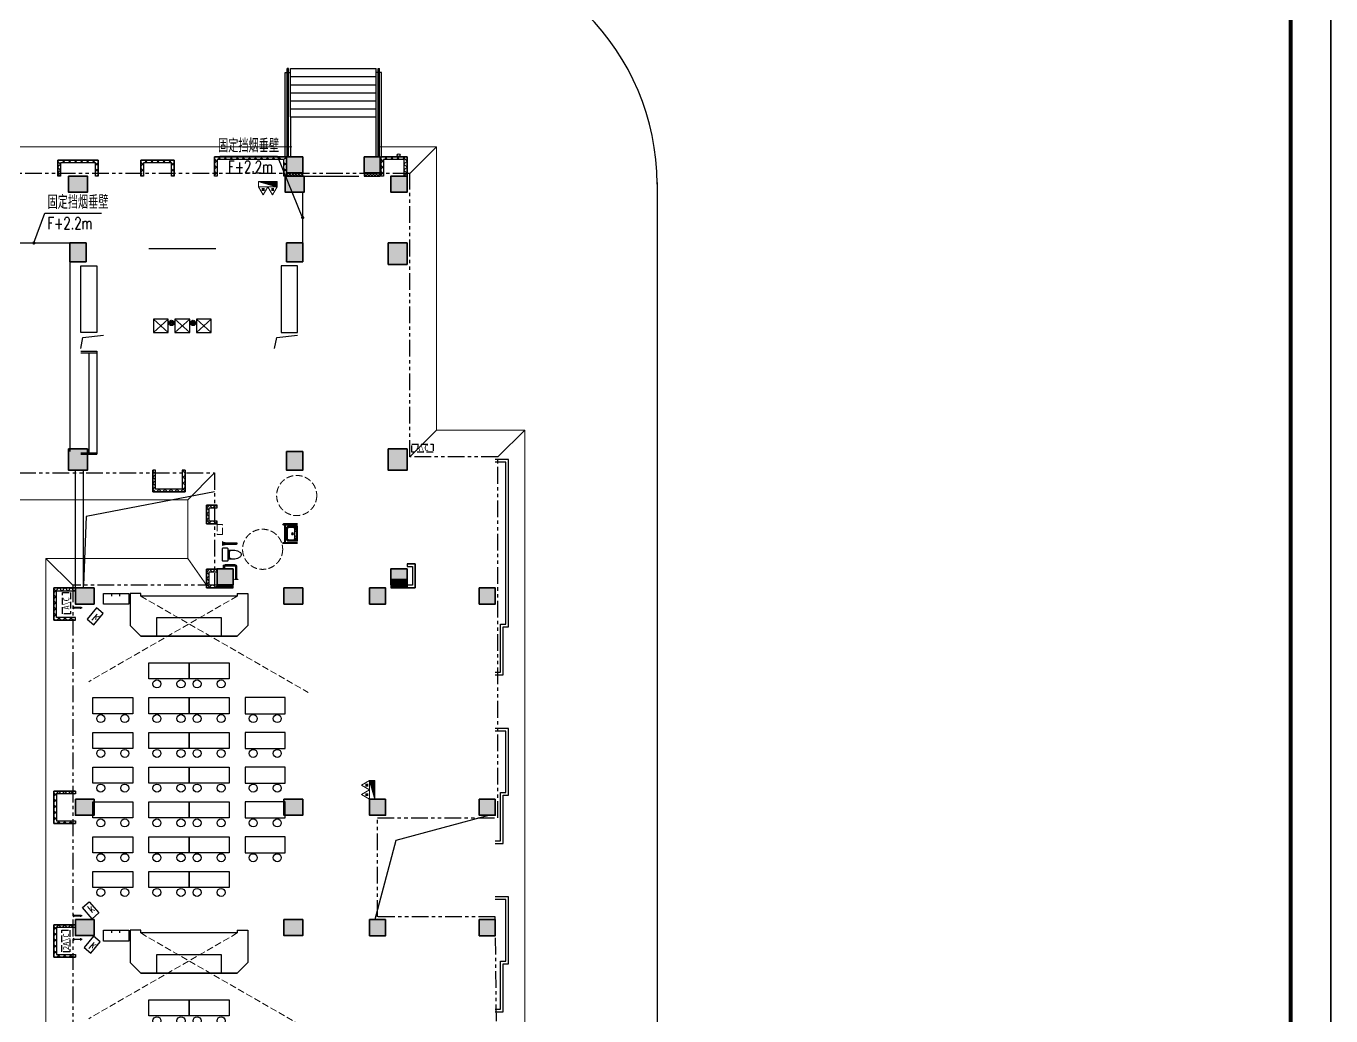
# Model space of a CAD drawing. Extents: x 196430 to 818205, y 904526 to 1974626.
# Drawn here: x 769422 to 818205, y 1866022 to 1903032 of the extents above; entities that cross this region are included whole.
import ezdxf

# ---------------------------------------------------------------- set-up
doc = ezdxf.new("R2010")
doc.units = 0
doc.header["$LTSCALE"] = 1000
doc.header["$MEASUREMENT"] = 0
for name, pattern in [('arch-1#教学楼$0$DASH', [0.35, 0.25, -0.1]), ('arch-1#教学楼$0$HIDDEN2', [4.7625, 3.175, -1.5875]), ('arch-1#教学楼$0$PHANTOM2', [1.25, 0.625, -0.125, 0.125, -0.125, 0.125, -0.125])]:
    doc.linetypes.add(name, pattern=pattern)
for name, color, linetype in [('arch', 8, 'Continuous'), ('arch-1#教学楼$0$_0', 8, 'Continuous'), ('arch-1#教学楼$0$DIM_LEAD', 8, 'Continuous'), ('arch-1#教学楼$0$fur', 8, 'Continuous'), ('arch-1#教学楼$0$GXYZ', 8, 'Continuous'), ('arch-1#教学楼$0$LATRINE', 8, 'Continuous'), ('arch-1#教学楼$0$LVTRY', 8, 'Continuous'), ('arch-1#教学楼$0$O-洞口', 8, 'Continuous'), ('arch-1#教学楼$0$WALL_METAL', 8, 'Continuous'), ('arch-1#教学楼$0$Z-电器', 8, 'Continuous'), ('arch-1#教学楼$0$保温', 8, 'Continuous'), ('arch-1#教学楼$0$卫生洁具', 8, 'Continuous'), ('arch-1#教学楼$0$卫生间', 8, 'Continuous'), ('arch-1#教学楼$0$图层4', 8, 'Continuous'), ('arch-1#教学楼$0$挡烟垂壁', 8, 'Continuous'), ('arch-1#教学楼$0$条件', 8, 'Continuous'), ('arch-1#教学楼$0$柱填充', 8, 'Continuous'), ('arch-1#教学楼$0$栏杆', 8, 'Continuous'), ('arch-1#教学楼$0$污水标注', 8, 'Continuous'), ('arch-1#教学楼$0$空调', 8, 'Continuous'), ('arch-1#教学楼$0$设备标注', 8, 'Continuous'), ('FRAME', 7, 'Continuous')]:
    doc.layers.add(name, color=color, linetype=linetype)
for name, color, linetype, lineweight in [('arch-1#教学楼$0$3T_GLASS', 8, 'Continuous', 0), ('arch-1#教学楼$0$AC', 8, 'arch-1#教学楼$0$HIDDEN2', 25), ('arch-1#教学楼$0$HV-fm', 8, 'Continuous', 18), ('arch-1#教学楼$0$PUB_HATCH', 8, 'Continuous', 9), ('arch-1#教学楼$0$PUB_TITLE', 8, 'Continuous', 25), ('arch-1#教学楼$0$WINDOW', 8, 'Continuous', 25), ('arch-1#教学楼$0$砼柱', 8, 'Continuous', 35), ('arch-1#教学楼$0$细线', 8, 'Continuous', 13), ('PUB_TITLE', 4, 'Continuous', 25)]:
    doc.layers.add(name, color=color, linetype=linetype, lineweight=lineweight)
doc.styles.add('arch-1#教学楼$0$_TCH_DIM', font='SIMPLEX', dxfattribs={"bigfont": 'GBCBIG'})
doc.styles.add('arch-1#教学楼$0$_TCH_DYN', font='')
doc.styles.add('arch-1#教学楼$0$DIM_FONT', font='SIMPLEX.shx', dxfattribs={"width": 0.6})
doc.styles.add('arch-1#教学楼$0$Standard', font='gbenor.shx', dxfattribs={"bigfont": 'gbcbig.shx'})
doc.styles.get('arch-1#教学楼$0$_TCH_DYN').set_extended_font_data('SimSun')
doc.linetypes.add('arch-1#教学楼$0$XH_LINE', pattern='A,2,-0.2,["XH",arch-1#教学楼$0$Standard,S=0.15,R=0,X=-0.15,Y=-0.08],-0.15', length=2.35)

# ---------------------------------------------------------------- blocks, each defined once
blk = doc.blocks.new('arch-1#教学楼$0$A$C229B5E25')
at = {"layer": 'arch-1#教学楼$0$LATRINE'}
for points in [[(0, 2150), (0, 1600), (500, 1600), (500, 2150), (0, 2150)], [(500, 2150), (0, 1600)], [(0, 2150), (500, 1600)], [(0, 1350), (0, 800), (500, 800), (500, 1350), (0, 1350)], [(500, 1350), (0, 800)], [(0, 1350), (500, 800)], [(0, 550), (0, 0), (500, 0), (500, 550), (0, 550)], [(500, 550), (0, 0)], [(0, 550), (500, 0)]]:
    blk.add_lwpolyline(points, dxfattribs=at)
blk = doc.blocks.new('arch-1#教学楼$0$GPS_ws_dlpm')
for p, q in [((-100, 9), (-9, 100)), ((-93, -37), (37, 93)), ((-71, -71), (71, 71)), ((-35, -94), (94, 35)), ((11, -99), (99, -11))]:
    blk.add_line(p, q)
blk.add_circle((0, 0), 100)
blk = doc.blocks.new('arch-1#教学楼$0$$plan$00001613')
at = {"color": 0}
for p, q in [((-260, -140), (-260, 140)), ((-200, 170), (-200, -170))]:
    blk.add_line(p, q, dxfattribs=at)
blk.add_lwpolyline([(-430, -170), (-200, -170), (-200, -220, 0.414214), (-170, -250), (-30, -250, 0.414214), (0, -220), (0, 220, 0.414214), (-30, 250), (-170, 250, 0.414214), (-200, 220), (-200, 170), (-430, 170)], format="xyb", dxfattribs=at)
for centre, radius, start, end in [((-590, 0), 110, 123.4509, 236.5491), ((-413, -227), 398, 67.4505, 126.6381), ((-413, 227), 398, 233.3619, 292.5495)]:
    blk.add_arc(centre, radius, start, end, dxfattribs=at)
blk = doc.blocks.new('arch-1#教学楼$0$$plan$00000343')
at = {"lineweight": 13}
for p, q in [((-279, -123), (-251, -123)), ((-277, -51), (-251, -51)), ((-232, -26), (-232, -79)), ((-232, -79), (-154, -79)), ((-191, -100), (-232, -127)), ((-232, -127), (-232, -335)), ((-232, -335), (-191, -381)), ((-191, -100), (189, -100)), ((-149, -84), (-149, -100)), ((148, -84), (148, -100)), ((232, -79), (153, -79)), ((232, -335), (191, -381)), ((192, -101), (232, -127)), ((232, -26), (232, -79)), ((232, -127), (232, -335)), ((279, -51), (253, -51)), ((281, -123), (253, -123))]:
    blk.add_line(p, q, dxfattribs=at)
for p, q in [((-251, -26), (251, -26)), ((-251, -349), (-251, -26)), ((-221, -381), (-251, -349)), ((222, -381), (-221, -381)), ((0, -26), (-90, -26)), ((-90, -26), (90, -26)), ((222, -381), (251, -349)), ((251, -349), (251, -26))]:
    blk.add_line(p, q)
for points in [[(-280, 0), (-280, -350)], [(-280, 0), (280, 0)], [(280, 0), (280, -350)], [(-280, -350), (-230, -410)], [(-230, -410), (230, -410)], [(280, -350), (230, -410)]]:
    blk.add_lwpolyline(points)
for centre, radius in [((-89, -56), 15), ((1, -182), 24.9), ((1, -44), 8), ((91, -54), 15)]:
    blk.add_circle(centre, radius, dxfattribs=at)
blk.add_circle((1, -182), 33.1)
for centre, start, end in [((-154, -84), 0, 90), ((153, -84), 90, 180), ((189, -105), 57.2444, 90)]:
    blk.add_arc(centre, 5, start, end, dxfattribs=at)
blk = doc.blocks.new('arch-1#教学楼$0$A$C4C5E45CD')
at = {"layer": 'arch-1#教学楼$0$卫生洁具'}
for p, q in [((0, 0), (0, 520)), ((40, 520), (40, 467)), ((700, 520), (700, 467)), ((720, 540), (720, 540)), ((740, 0), (740, 520)), ((700, 467), (40, 467)), ((40, 437), (40, 0)), ((700, 437), (40, 437)), ((700, 437), (700, 0))]:
    blk.add_line(p, q, dxfattribs=at)
for centre, radius, start, end in [((20, 520), 20, 89.9994, 179.9994), ((20, 520), 20, 360, 90.0001), ((720, 520), 20, 89.9999, 180), ((720, 520), 20, 0.0006, 90.0006), ((40, 452), 15, 90, 270), ((700, 452), 15, 270, 90)]:
    blk.add_arc(centre, radius, start, end, dxfattribs=at)
at = {"layer": 'arch-1#教学楼$0$卫生洁具', "rotation": 180.0000000000095}
blk.add_blockref('arch-1#教学楼$0$$plan$00000343', (373, 0), dxfattribs=at)
blk = doc.blocks.new('arch-1#教学楼$0$A$C161A34C9')
for p, q in [((40, 531), (40, 20)), ((80, 531), (40, 531)), ((80, 20), (80, 531)), ((60, 0), (60, 0))]:
    blk.add_line(p, q)
for points in [[(0, 550), (0, 537), (120, 537), (120, 550)], [(22, 507), (22, 519), (14, 519), (14, 507)], [(36, 447), (36, 537), (22, 537), (22, 447)], [(85, 447), (85, 537), (98, 537), (98, 447)], [(98, 507), (98, 519), (106, 519), (106, 507)]]:
    blk.add_lwpolyline(points, close=True)
for start, end in [(180.0006, 270.0006), (269.9999, 0)]:
    blk.add_arc((60, 20), 20, start, end)
blk = doc.blocks.new('arch-1#教学楼$0$jsjjs')
at = {"layer": 'arch-1#教学楼$0$fur'}
for points in [[(6686908, 1682736), (6686508, 1682736), (6686508, 1681536), (6686908, 1681136), (6690508, 1681136)], [(6690508, 1682736), (6690508, 1682636), (6686908, 1682636), (6686908, 1682736)], [(6690508, 1682736), (6690908, 1682736), (6690908, 1681536), (6690508, 1681136), (6686908, 1681136)]]:
    blk.add_lwpolyline(points, dxfattribs=at)
for points in [[(6689908, 1681136), (6687508, 1681136), (6687508, 1681836), (6689908, 1681836)], [(6688708, 1679536), (6687208, 1679536), (6687208, 1680136), (6688708, 1680136)], [(6690208, 1679536), (6688708, 1679536), (6688708, 1680136), (6690208, 1680136)], [(6686608, 1678236), (6685108, 1678236), (6685108, 1678836), (6686608, 1678836)], [(6688708, 1678236), (6687208, 1678236), (6687208, 1678836), (6688708, 1678836)], [(6690208, 1678236), (6688708, 1678236), (6688708, 1678836), (6690208, 1678836)], [(6690808, 1678236), (6692308, 1678236), (6692308, 1678836), (6690808, 1678836)], [(6686608, 1676936), (6685108, 1676936), (6685108, 1677536), (6686608, 1677536)], [(6688708, 1676936), (6687208, 1676936), (6687208, 1677536), (6688708, 1677536)], [(6690208, 1676936), (6688708, 1676936), (6688708, 1677536), (6690208, 1677536)], [(6690808, 1676936), (6692308, 1676936), (6692308, 1677536), (6690808, 1677536)], [(6686608, 1675636), (6685108, 1675636), (6685108, 1676236), (6686608, 1676236)], [(6688708, 1675636), (6687208, 1675636), (6687208, 1676236), (6688708, 1676236)], [(6690208, 1675636), (6688708, 1675636), (6688708, 1676236), (6690208, 1676236)], [(6690808, 1675636), (6692308, 1675636), (6692308, 1676236), (6690808, 1676236)], [(6686608, 1674336), (6685108, 1674336), (6685108, 1674936), (6686608, 1674936)], [(6688708, 1674336), (6687208, 1674336), (6687208, 1674936), (6688708, 1674936)], [(6690208, 1674336), (6688708, 1674336), (6688708, 1674936), (6690208, 1674936)], [(6690808, 1674336), (6692308, 1674336), (6692308, 1674936), (6690808, 1674936)], [(6686608, 1673036), (6685108, 1673036), (6685108, 1673636), (6686608, 1673636)], [(6688708, 1673036), (6687208, 1673036), (6687208, 1673636), (6688708, 1673636)], [(6690208, 1673036), (6688708, 1673036), (6688708, 1673636), (6690208, 1673636)], [(6690808, 1673036), (6692308, 1673036), (6692308, 1673636), (6690808, 1673636)], [(6686608, 1671736), (6685108, 1671736), (6685108, 1672336), (6686608, 1672336)], [(6688708, 1671736), (6687208, 1671736), (6687208, 1672336), (6688708, 1672336)], [(6690208, 1671736), (6688708, 1671736), (6688708, 1672336), (6690208, 1672336)]]:
    blk.add_lwpolyline(points, close=True, dxfattribs=at)
for centre in [(6687508, 1679352), (6688408, 1679352), (6689008, 1679352), (6689908, 1679352), (6685408, 1678052), (6686308, 1678052), (6687508, 1678052), (6688408, 1678052), (6689008, 1678052), (6689908, 1678052), (6691108, 1678052), (6692008, 1678052), (6685408, 1676752), (6686308, 1676752), (6687508, 1676752), (6688408, 1676752), (6689008, 1676752), (6689908, 1676752), (6691108, 1676752), (6692008, 1676752), (6685408, 1675452), (6686308, 1675452), (6687508, 1675452), (6688408, 1675452), (6689008, 1675452), (6689908, 1675452), (6691108, 1675452), (6692008, 1675452), (6685408, 1674152), (6686308, 1674152), (6687508, 1674152), (6688408, 1674152), (6689008, 1674152), (6689908, 1674152), (6691108, 1674152), (6692008, 1674152), (6685408, 1672852), (6686308, 1672852), (6687508, 1672852), (6688408, 1672852), (6689008, 1672852), (6689908, 1672852), (6691108, 1672852), (6692008, 1672852), (6685408, 1671552), (6686308, 1671552), (6687508, 1671552), (6688408, 1671552), (6689008, 1671552), (6689908, 1671552)]:
    blk.add_circle(centre, 150, dxfattribs=at)
at = {"layer": 'arch-1#教学楼$0$LVTRY'}
blk.add_lwpolyline([(6686458, 1682336), (6685508, 1682336), (6685508, 1682736), (6686458, 1682736)], close=True, dxfattribs=at)
at = {"layer": 'arch-1#教学楼$0$LVTRY', "linetype": 'Continuous', "flags": 128}
for points in [[(6685808, 1682736), (6685808, 1682636)], [(6686108, 1682736), (6686108, 1682636)]]:
    blk.add_lwpolyline(points, dxfattribs=at)
at = {"layer": 'arch-1#教学楼$0$PUB_HATCH', "linetype": 'arch-1#教学楼$0$DASH'}
for p, q in [((6690508, 1682636), (6684958, 1679432)), ((6686908, 1682636), (6693158, 1679028))]:
    blk.add_line(p, q, dxfattribs=at)
blk = doc.blocks.new('arch-1#教学楼$0$kk')
for p, q in [((867703, -261309), (867703, -260947)), ((867740, -260999), (867665, -260999)), ((867740, -261257), (867665, -261257))]:
    blk.add_line(p, q)
at = {"const_width": 10}
for points in [[(867635, -260999), (867665, -260999), (867665, -261257), (867635, -261257)], [(867770, -260999), (867740, -260999), (867740, -261257), (867770, -261257)]]:
    blk.add_lwpolyline(points, dxfattribs=at)
blk = doc.blocks.new('arch-1#教学楼$0$wetwertyr')
at = {"layer": 'arch-1#教学楼$0$AC', "linetype": 'arch-1#教学楼$0$DASH'}
blk.add_lwpolyline([(7654325, 2471000), (7655125, 2471000), (7655125, 2470700), (7654325, 2470700)], close=True, dxfattribs=at)
at = {"layer": 'arch-1#教学楼$0$AC', "style": 'arch-1#教学楼$0$_TCH_DYN'}
blk.add_text('A\\C', height=227.8, dxfattribs=at).set_placement((7654485, 2470743))
blk = doc.blocks.new('arch-1#教学楼$0$1zw2')
at = {"layer": 'arch-1#教学楼$0$柱填充'}
h = blk.add_hatch(color=251, dxfattribs=at)
h.dxf.hatch_style = 1
h.paths.add_polyline_path([(5128395, 875712), (5127595, 875712), (5127595, 874912), (5128395, 874912)])
h.paths.add_polyline_path([(5128395, 878412), (5127595, 878412), (5127595, 877612), (5128395, 877612)])
h.paths.add_polyline_path([(5134095, 878412), (5133495, 878412), (5133495, 877812), (5134095, 877812)])
h.paths.add_polyline_path([(5136995, 878412), (5136395, 878412), (5136395, 877812), (5136995, 877812)])
h.paths.add_polyline_path([(5139645, 878412), (5139645, 877812), (5140345, 877812), (5140345, 878412)])
h.paths.add_polyline_path([(5137095, 875712), (5136295, 875712), (5136295, 874912), (5137095, 874912)])
h.paths.add_polyline_path([(5140395, 875712), (5139595, 875712), (5139595, 874912), (5140395, 874912)])
h.paths.add_polyline_path([(5140395, 868012), (5139595, 868012), (5139595, 867212), (5140395, 867212)])
h.paths.add_polyline_path([(5149695, 868012), (5148895, 868012), (5148895, 867212), (5149695, 867212)])
h.paths.add_polyline_path([(5148945, 878412), (5148945, 877812), (5149645, 877812), (5149645, 878412)])
h.paths.add_polyline_path([(5149695, 875712), (5148895, 875712), (5148895, 874912), (5149695, 874912)])
h.paths.add_polyline_path([(5158245, 878412), (5158245, 877812), (5158945, 877812), (5158945, 878412)])
h.paths.add_polyline_path([(5158995, 875712), (5158195, 875712), (5158195, 874912), (5158995, 874912)])
h.paths.add_polyline_path([(5158995, 868012), (5158195, 868012), (5158195, 867212), (5158995, 867212)])
h.paths.add_polyline_path([(5167545, 878412), (5167545, 877812), (5168245, 877812), (5168245, 878412)])
h.paths.add_polyline_path([(5168295, 875712), (5167495, 875712), (5167495, 874912), (5168295, 874912)])
h.paths.add_polyline_path([(5168295, 868012), (5167495, 868012), (5167495, 867212), (5168295, 867212)])
h.paths.add_polyline_path([(5176845, 878412), (5176845, 877812), (5177545, 877812), (5177545, 878412)])
h.paths.add_polyline_path([(5177495, 875712), (5176895, 875712), (5176895, 875112), (5177495, 875112)])
h.paths.add_polyline_path([(5177295, 867812), (5176695, 867812), (5176695, 867212), (5177295, 867212)])
h.paths.add_polyline_path([(5183395, 867712), (5182895, 867712), (5182895, 867212), (5183395, 867212)])
h.paths.add_polyline_path([(5183295, 875712), (5182695, 875712), (5182695, 875112), (5183295, 875112)])
h.paths.add_polyline_path([(5183295, 878412), (5182695, 878412), (5182695, 877812), (5183295, 877812)])
h.paths.add_polyline_path([(5186895, 870212), (5186395, 870212), (5186395, 869712), (5186895, 869712)])
h.paths.add_polyline_path([(5188695, 875912), (5188095, 875912), (5188095, 875312), (5188695, 875312)])
h.paths.add_polyline_path([(5188695, 867712), (5188195, 867712), (5188195, 867212), (5188695, 867212)])
h.paths.add_polyline_path([(5192795, 876262), (5192045, 876262), (5192045, 875512), (5192795, 875512)])
h.paths.add_polyline_path([(5177695, 882912), (5177095, 882912), (5177095, 882312), (5177695, 882312)])
h.paths.add_polyline_path([(5185595, 882912), (5184995, 882912), (5184995, 882312), (5185595, 882312)])
h.paths.add_polyline_path([(5188695, 882912), (5188095, 882912), (5188095, 882312), (5188695, 882312)])
h.paths.add_polyline_path([(5192795, 882811), (5192295, 882811), (5192295, 882311), (5192795, 882311)])
h.paths.add_polyline_path([(5134095, 886492), (5133495, 886492), (5133495, 885892), (5134095, 885892)])
h.paths.add_polyline_path([(5136995, 886492), (5136395, 886492), (5136395, 885892), (5136995, 885892)])
h.paths.add_polyline_path([(5177695, 888692), (5177095, 888692), (5177095, 888092), (5177695, 888092)])
h.paths.add_polyline_path([(5185595, 888692), (5184995, 888692), (5184995, 888092), (5185595, 888092)])
h.paths.add_polyline_path([(5188695, 888692), (5188095, 888692), (5188095, 888092), (5188695, 888092)])
h.paths.add_polyline_path([(5192795, 888692), (5192295, 888692), (5192295, 888192), (5192795, 888192)])
h.paths.add_polyline_path([(5128395, 868012), (5127595, 868012), (5127595, 867212), (5128395, 867212)])
h.paths.add_polyline_path([(5137095, 868012), (5136295, 868012), (5136295, 867212), (5137095, 867212)])
h.paths.add_polyline_path([(5188695, 878412), (5188095, 878412), (5188095, 877812), (5188695, 877812)])
h.paths.add_polyline_path([(5136395, 886612), (5136995, 886612), (5136995, 887212), (5136395, 887212)])
h.paths.add_polyline_path([(5182995, 915332), (5182395, 915332), (5182395, 914732), (5182995, 914732)])
h.paths.add_polyline_path([(5189495, 915332), (5188895, 915332), (5188895, 914732), (5189495, 914732)])
h.paths.add_polyline_path([(5189495, 919812), (5188795, 919812), (5188795, 919012), (5189495, 919012)])
h.paths.add_polyline_path([(5185595, 919712), (5184995, 919712), (5184995, 919012), (5185595, 919012)])
h.paths.add_polyline_path([(5174245, 919812), (5173545, 919812), (5173545, 919012), (5174245, 919012)])
h.paths.add_polyline_path([(5177545, 919812), (5176845, 919812), (5176845, 919012), (5177545, 919012)])
h.paths.add_polyline_path([(5176845, 930012), (5176845, 929412), (5177545, 929412), (5177545, 930012)])
h.paths.add_polyline_path([(5177495, 927512), (5176895, 927512), (5176895, 926812), (5177495, 926812)])
h.paths.add_polyline_path([(5173545, 930012), (5173545, 929412), (5174245, 929412), (5174245, 930012)])
h.paths.add_polyline_path([(5174245, 927512), (5173545, 927512), (5173545, 926712), (5174245, 926712)])
h.paths.add_polyline_path([(5164245, 930012), (5164245, 929412), (5164945, 929412), (5164945, 930012)])
h.paths.add_polyline_path([(5164945, 927512), (5164245, 927512), (5164245, 926712), (5164945, 926712)])
h.paths.add_polyline_path([(5164945, 919812), (5164245, 919812), (5164245, 919012), (5164945, 919012)])
h.paths.add_polyline_path([(5182845, 955712), (5182345, 955712), (5182345, 955212), (5182845, 955212)])
h.paths.add_polyline_path([(5192795, 955712), (5192295, 955712), (5192295, 955212), (5192795, 955212)])
h.paths.add_polyline_path([(5185595, 958812), (5184995, 958812), (5184995, 958212), (5185595, 958212)])
h.paths.add_polyline_path([(5188695, 958812), (5188095, 958812), (5188095, 958212), (5188695, 958212)])
h.paths.add_polyline_path([(5192795, 958812), (5192195, 958812), (5192195, 958212), (5192795, 958212)])
h.paths.add_polyline_path([(5177695, 958812), (5177095, 958812), (5177095, 958212), (5177695, 958212)])
h.paths.add_polyline_path([(5177695, 965012), (5177095, 965012), (5177095, 964412), (5177695, 964412)])
h.paths.add_polyline_path([(5185595, 965012), (5184995, 965012), (5184995, 964412), (5185595, 964412)])
h.paths.add_polyline_path([(5188695, 965212), (5188095, 965212), (5188095, 964612), (5188695, 964612)])
h.paths.add_polyline_path([(5192795, 965212), (5192195, 965212), (5192195, 964612), (5192795, 964612)])
h.paths.add_polyline_path([(5177695, 971012), (5177095, 971012), (5177095, 970412), (5177695, 970412)])
h.paths.add_polyline_path([(5185595, 971212), (5184995, 971212), (5184995, 970612), (5185595, 970612)])
h.paths.add_polyline_path([(5192795, 971212), (5192195, 971212), (5192195, 970612), (5192795, 970612)])
h.paths.add_polyline_path([(5177595, 977012), (5176795, 977012), (5176795, 976212), (5177595, 976212)])
h.paths.add_polyline_path([(5177595, 984912), (5176795, 984912), (5176795, 984112), (5177595, 984112)])
h.paths.add_polyline_path([(5181445, 984912), (5180745, 984912), (5180745, 984112), (5181445, 984112)])
h.paths.add_polyline_path([(5180795, 987412), (5180795, 986812), (5181395, 986812), (5181395, 987412)])
h.paths.add_polyline_path([(5176845, 987412), (5176845, 986812), (5177545, 986812), (5177545, 987412)])
h.paths.add_polyline_path([(5190995, 984912), (5190295, 984912), (5190295, 984112), (5190995, 984112)])
h.paths.add_polyline_path([(5190995, 987412), (5190295, 987412), (5190295, 986612), (5190995, 986612)])
h.paths.add_polyline_path([(5190995, 976812), (5190395, 976812), (5190395, 976212), (5190995, 976212)])
h.paths.add_polyline_path([(5192795, 976812), (5192195, 976812), (5192195, 976212), (5192795, 976212)])
h.paths.add_polyline_path([(5185595, 976812), (5184995, 976812), (5184995, 976212), (5185595, 976212)])
h.paths.add_polyline_path([(5181445, 977012), (5180745, 977012), (5180745, 976212), (5181445, 976212)])
h.paths.add_polyline_path([(5167545, 987412), (5167545, 986812), (5168245, 986812), (5168245, 987412)])
h.paths.add_polyline_path([(5168295, 984912), (5167495, 984912), (5167495, 984112), (5168295, 984112)])
h.paths.add_polyline_path([(5168295, 977012), (5167495, 977012), (5167495, 976212), (5168295, 976212)])
h.paths.add_polyline_path([(5158245, 987412), (5158245, 986812), (5158945, 986812), (5158945, 987412)])
h.paths.add_polyline_path([(5158995, 984912), (5158195, 984912), (5158195, 984112), (5158995, 984112)])
h.paths.add_polyline_path([(5158995, 977012), (5158195, 977012), (5158195, 976212), (5158995, 976212)])
h.paths.add_polyline_path([(5148945, 987412), (5148945, 986812), (5149645, 986812), (5149645, 987412)])
h.paths.add_polyline_path([(5149695, 984912), (5148895, 984912), (5148895, 984112), (5149695, 984112)])
h.paths.add_polyline_path([(5149695, 977012), (5148895, 977012), (5148895, 976212), (5149695, 976212)])
h.paths.add_polyline_path([(5139645, 987412), (5139645, 986812), (5140345, 986812), (5140345, 987412)])
h.paths.add_polyline_path([(5140395, 984912), (5139595, 984912), (5139595, 984112), (5140395, 984112)])
h.paths.add_polyline_path([(5140395, 977012), (5139595, 977012), (5139595, 976212), (5140395, 976212)])
h.paths.add_polyline_path([(5136995, 987412), (5136395, 987412), (5136395, 986812), (5136995, 986812)])
h.paths.add_polyline_path([(5137095, 984912), (5136295, 984912), (5136295, 984112), (5137095, 984112)])
h.paths.add_polyline_path([(5137095, 977012), (5136295, 977012), (5136295, 976212), (5137095, 976212)])
h.paths.add_polyline_path([(5128395, 984912), (5127595, 984912), (5127595, 984112), (5128395, 984112)])
h.paths.add_polyline_path([(5128395, 987412), (5127595, 987412), (5127595, 986612), (5128395, 986612)])
h.paths.add_polyline_path([(5188695, 971212), (5188095, 971212), (5188095, 970612), (5188695, 970612)])
h.paths.add_polyline_path([(5128395, 977012), (5127595, 977012), (5127595, 976212), (5128395, 976212)])
h.paths.add_polyline_path([(5177095, 889412), (5177095, 888812), (5177695, 888812), (5177695, 889412)])
h.paths.add_polyline_path([(5184995, 889412), (5184995, 888812), (5185595, 888812), (5185595, 889412)])
h.paths.add_polyline_path([(5188095, 889412), (5188095, 888812), (5188695, 888812), (5188695, 889412)])
h.paths.add_polyline_path([(5177095, 894112), (5177095, 893512), (5177795, 893512), (5177795, 894112)])
h.paths.add_polyline_path([(5184895, 894112), (5184895, 893512), (5185595, 893512), (5185595, 894112)])
h.paths.add_polyline_path([(5188095, 894112), (5188095, 893512), (5188695, 893512), (5188695, 894112)])
h.paths.add_polyline_path([(5192195, 894112), (5192195, 893512), (5192795, 893512), (5192795, 894112)])
h.paths.add_polyline_path([(5177095, 902212), (5177095, 901612), (5177795, 901612), (5177795, 902212)])
h.paths.add_polyline_path([(5184895, 902212), (5184895, 901612), (5185595, 901612), (5185595, 902212)])
h.paths.add_polyline_path([(5188695, 902211), (5188095, 902211), (5188095, 901611), (5188695, 901611)])
h.paths.add_polyline_path([(5192795, 902211), (5192195, 902211), (5192195, 901611), (5192795, 901611)])
h.paths.add_polyline_path([(5177095, 906712), (5177095, 906112), (5177795, 906112), (5177795, 906712)])
h.paths.add_polyline_path([(5184895, 906712), (5184895, 906112), (5185595, 906112), (5185595, 906712)])
h.paths.add_polyline_path([(5188695, 906712), (5188095, 906712), (5188095, 906112), (5188695, 906112)])
h.paths.add_polyline_path([(5192795, 906712), (5192195, 906712), (5192195, 906112), (5192795, 906112)])
h.paths.add_polyline_path([(5177095, 914612), (5177095, 914012), (5177795, 914012), (5177795, 914612)])
h.paths.add_polyline_path([(5184895, 914612), (5184895, 914012), (5185595, 914012), (5185595, 914612)])
h.paths.add_polyline_path([(5188095, 914612), (5188095, 914012), (5188695, 914012), (5188695, 914612)])
h.paths.add_polyline_path([(5192195, 914612), (5192195, 914012), (5192795, 914012), (5192795, 914612)])
h.paths.add_polyline_path([(5185595, 927512), (5184995, 927512), (5184995, 926812), (5185595, 926812)])
h.paths.add_polyline_path([(5189495, 927512), (5188795, 927512), (5188795, 926712), (5189495, 926712)])
h.paths.add_polyline_path([(5184945, 930012), (5184945, 929412), (5185645, 929412), (5185645, 930012)])
h.paths.add_polyline_path([(5189495, 930012), (5188895, 930012), (5188895, 929412), (5189495, 929412)])
h.paths.add_polyline_path([(5154945, 930012), (5154945, 929412), (5155645, 929412), (5155645, 930012)])
h.paths.add_polyline_path([(5155645, 927512), (5154945, 927512), (5154945, 926712), (5155645, 926712)])
h.paths.add_polyline_path([(5155645, 919812), (5154945, 919812), (5154945, 919012), (5155645, 919012)])
h.paths.add_polyline_path([(5145645, 930012), (5145645, 929412), (5146345, 929412), (5146345, 930012)])
h.paths.add_polyline_path([(5146345, 927512), (5145645, 927512), (5145645, 926712), (5146345, 926712)])
h.paths.add_polyline_path([(5146345, 919812), (5145645, 919812), (5145645, 919012), (5146345, 919012)])
h.paths.add_polyline_path([(5136345, 930012), (5136345, 929412), (5137045, 929412), (5137045, 930012)])
h.paths.add_polyline_path([(5137045, 927512), (5136345, 927512), (5136345, 926712), (5137045, 926712)])
h.paths.add_polyline_path([(5137045, 919812), (5136345, 919812), (5136345, 919012), (5137045, 919012)])
h.paths.add_polyline_path([(5133995, 919512), (5133495, 919512), (5133495, 919012), (5133995, 919012)])
h.paths.add_polyline_path([(5131295, 927512), (5130695, 927512), (5130695, 926912), (5131295, 926912)])
h.paths.add_polyline_path([(5131295, 919612), (5130695, 919612), (5130695, 919012), (5131295, 919012)])
h.paths.add_polyline_path([(5128295, 927512), (5127595, 927512), (5127595, 926712), (5128295, 926712)])
h.paths.add_polyline_path([(5127595, 930012), (5127595, 929412), (5128295, 929412), (5128295, 930012)])
h.paths.add_polyline_path([(5128395, 919812), (5127595, 919812), (5127595, 919012), (5128395, 919012)])
h.paths.add_polyline_path([(5134095, 911732), (5133495, 911732), (5133495, 911132), (5134095, 911132)])
h.paths.add_polyline_path([(5136995, 911732), (5136395, 911732), (5136395, 911132), (5136995, 911132)])
h.paths.add_polyline_path([(5134095, 911012), (5133495, 911012), (5133495, 910412), (5134095, 910412)])
h.paths.add_polyline_path([(5139695, 910412), (5140295, 910412), (5140295, 911012), (5139695, 911012)])
h.paths.add_polyline_path([(5139695, 902412), (5140295, 902412), (5140295, 903012), (5139695, 903012)])
h.paths.add_polyline_path([(5134095, 903012), (5133495, 903012), (5133495, 902412), (5134095, 902412)])
h.paths.add_polyline_path([(5139695, 894412), (5140295, 894412), (5140295, 895012), (5139695, 895012)])
h.paths.add_polyline_path([(5134095, 895012), (5133495, 895012), (5133495, 894412), (5134095, 894412)])
h.paths.add_polyline_path([(5134095, 887212), (5133495, 887212), (5133495, 886612), (5134095, 886612)])
h.paths.add_polyline_path([(5139695, 886612), (5140295, 886612), (5140295, 887212), (5139695, 887212)])
h.paths.add_polyline_path([(5136395, 902412), (5136995, 902412), (5136995, 903012), (5136395, 903012)])
h.paths.add_polyline_path([(5136395, 894412), (5136995, 894412), (5136995, 895012), (5136395, 895012)])
h.paths.add_polyline_path([(5136395, 910412), (5136995, 910412), (5136995, 911012), (5136395, 911012)])
h.paths.add_polyline_path([(5184995, 930732), (5184995, 930132), (5185595, 930132), (5185595, 930732)])
h.paths.add_polyline_path([(5182945, 938712), (5182345, 938712), (5182345, 938112), (5182945, 938112)])
h.paths.add_polyline_path([(5185595, 938712), (5184995, 938712), (5184995, 938112), (5185595, 938112)])
h.paths.add_polyline_path([(5188495, 938712), (5187895, 938712), (5187895, 938112), (5188495, 938112)])
h.paths.add_polyline_path([(5182945, 947112), (5182345, 947112), (5182345, 946512), (5182945, 946512)])
h.paths.add_polyline_path([(5185595, 947112), (5184995, 947112), (5184995, 946512), (5185595, 946512)])
h.paths.add_polyline_path([(5188495, 947112), (5187895, 947112), (5187895, 946512), (5188495, 946512)])
h.paths.add_polyline_path([(5185595, 955092), (5184995, 955092), (5184995, 954492), (5185595, 954492)])
h.paths.add_polyline_path([(5187895, 930732), (5187895, 930132), (5188495, 930132), (5188495, 930732)])
h.paths.add_polyline_path([(5188495, 955092), (5187895, 955092), (5187895, 954492), (5188495, 954492)])
h.paths.add_polyline_path([(5183395, 870462), (5182645, 870462), (5182645, 869712), (5183395, 869712)])
at = {"layer": 'arch-1#教学楼$0$砼柱', "lineweight": 35}
for points in [[(5184995, 930732), (5184995, 930132), (5185595, 930132), (5185595, 930732)], [(5187895, 930732), (5187895, 930132), (5188495, 930132), (5188495, 930732)], [(5176845, 930012), (5176845, 929412), (5177545, 929412), (5177545, 930012)], [(5184945, 930012), (5184945, 929412), (5185645, 929412), (5185645, 930012)], [(5189495, 930012), (5188895, 930012), (5188895, 929412), (5189495, 929412)], [(5177495, 927512), (5176895, 927512), (5176895, 926812), (5177495, 926812)], [(5185595, 927512), (5184995, 927512), (5184995, 926812), (5185595, 926812)], [(5189495, 927512), (5188795, 927512), (5188795, 926712), (5189495, 926712)], [(5177545, 919812), (5176845, 919812), (5176845, 919012), (5177545, 919012)], [(5185595, 919712), (5184995, 919712), (5184995, 919012), (5185595, 919012)], [(5189495, 919812), (5188795, 919812), (5188795, 919012), (5189495, 919012)], [(5182995, 915332), (5182395, 915332), (5182395, 914732), (5182995, 914732)], [(5189495, 915332), (5188895, 915332), (5188895, 914732), (5189495, 914732)], [(5177095, 914612), (5177095, 914012), (5177795, 914012), (5177795, 914612)], [(5184895, 914612), (5184895, 914012), (5185595, 914012), (5185595, 914612)], [(5188095, 914612), (5188095, 914012), (5188695, 914012), (5188695, 914612)], [(5192195, 914612), (5192195, 914012), (5192795, 914012), (5192795, 914612)], [(5177095, 906712), (5177095, 906112), (5177795, 906112), (5177795, 906712)], [(5184895, 906712), (5184895, 906112), (5185595, 906112), (5185595, 906712)], [(5188695, 906712), (5188095, 906712), (5188095, 906112), (5188695, 906112)], [(5192795, 906712), (5192195, 906712), (5192195, 906112), (5192795, 906112)], [(5177095, 902212), (5177095, 901612), (5177795, 901612), (5177795, 902212)], [(5184895, 902212), (5184895, 901612), (5185595, 901612), (5185595, 902212)], [(5188695, 902211), (5188095, 902211), (5188095, 901611), (5188695, 901611)], [(5192795, 902211), (5192195, 902211), (5192195, 901611), (5192795, 901611)]]:
    blk.add_lwpolyline(points, close=True, dxfattribs=at)
blk = doc.blocks.new('arch-1#教学楼$0$xfcd1')
at = {"layer": 'arch-1#教学楼$0$GXYZ', "linetype": 'Continuous'}
blk.add_arc((5337324, 929712), 9000, 359.9999, 89.9999, dxfattribs=at)
blk = doc.blocks.new('arch-1#教学楼$0$A$C41442FB6')
at = {"layer": 'arch-1#教学楼$0$Z-电器'}
blk.add_lwpolyline([(0, 550), (330, 550), (330, 0), (0, 0)], close=True, dxfattribs=at)
at = {"layer": 'arch-1#教学楼$0$Z-电器', "linetype": 'Continuous', "style": 'arch-1#教学楼$0$DIM_FONT', "width": 0.8}
blk.add_text('k', height=300, rotation=359.9455, dxfattribs=at).set_placement((123, 165))
blk = doc.blocks.new('arch-1#教学楼$0$dy1')
at = {"layer": 'arch-1#教学楼$0$DIM_LEAD'}
for p, q in [((4627099, 1037327), (4624937, 1037327)), ((4617991, 1034095), (4618397, 1035214)), ((4618397, 1035214), (4620516, 1035214))]:
    blk.add_line(p, q, dxfattribs=at)
blk.add_lwpolyline([(4627099, 1037327), (4628028, 1035018)], dxfattribs=at)
at = {"layer": 'arch-1#教学楼$0$DIM_LEAD', "const_width": 60}
for points in [[(4628068, 1035032, 1), (4628014, 1035058, 1)], [(4617981, 1034067, 1), (4618002, 1034123, 1)]]:
    blk.add_lwpolyline(points, format="xyb", close=True, dxfattribs=at)
at = {"layer": 'arch-1#教学楼$0$DIM_LEAD', "color": 7, "style": 'arch-1#教学楼$0$_TCH_DIM'}
for p in [(4624877, 1037484), (4618502, 1035371)]:
    blk.add_text('固定挡烟垂壁', height=506.4, dxfattribs=at).set_placement(p)
at = {"layer": 'arch-1#教学楼$0$DIM_LEAD', "color": 7, "style": 'arch-1#教学楼$0$_TCH_DIM', "width": 0.705882}
for p in [(4625254, 1036723), (4618502, 1034610)]:
    blk.add_text('F+2.2m', height=446.2, dxfattribs=at).set_placement(p)
blk = doc.blocks.new('arch-1#教学楼$0$WEQWESDA')
at = {"layer": 'arch-1#教学楼$0$HV-fm'}
h = blk.add_hatch(dxfattribs=at)
h.set_pattern_fill('ANSI31', angle=270, style=0)
h.set_pattern_definition([(315, (-693696.34586, 2541731.43045), (0.088388347648, 0.088388347648), [])])
edge = h.paths.add_edge_path()
edge.add_line((477846, 567113), (477846, 566912))
edge.add_line((477846, 566912), (478546, 566913))
edge.add_line((478546, 566913), (477846, 567113))
at = {"layer": 'arch-1#教学楼$0$HV-fm', "color": 7}
for p, q in [((477846, 567113), (477846, 566913)), ((477846, 567113), (478546, 566913)), ((478546, 567113), (477847, 567113)), ((478546, 567113), (478546, 566913))]:
    blk.add_line(p, q, dxfattribs=at)
at = {"layer": 'arch-1#教学楼$0$HV-fm', "color": 7, "linetype": 'arch-1#教学楼$0$XH_LINE', "ltscale": 1.5}
blk.add_lwpolyline([(478546, 566913), (477846, 566913)], dxfattribs=at)
blk = doc.blocks.new('arch-1#教学楼$0$37')
at = {"linetype": 'Continuous'}
for p, q in [((350, 606), (0, 0)), ((0, 0), (700, 0)), ((700, 0), (350, 606))]:
    blk.add_line(p, q, dxfattribs=at)
at = {"linetype": 'Continuous', "const_width": 210}
blk.add_lwpolyline([(455, 202), (245, 202)], dxfattribs=at)
blk = doc.blocks.new('arch-1#教学楼$0$WERWERSGFDFGFG')
at = {"layer": 'arch-1#教学楼$0$HV-fm', "color": 7, "linetype": 'arch-1#教学楼$0$XH_LINE', "ltscale": 1.5, "xscale": 0.5, "yscale": 0.5, "zscale": 0.5}
for p in [(477846, 567426), (478196, 567426)]:
    blk.add_blockref('arch-1#教学楼$0$37', p, dxfattribs=at)
blk = doc.blocks.new('arch-1#教学楼$0$xfs1')
at = {"layer": 'arch-1#教学楼$0$WINDOW', "rotation": 180.0000000020516}
for name, p in [('arch-1#教学楼$0$WERWERSGFDFGFG', (4987631, 1420287)), ('arch-1#教学楼$0$WEQWESDA', (4987632, 1419974))]:
    blk.add_blockref(name, p, dxfattribs=at)
at = {"layer": 'arch-1#教学楼$0$WINDOW', "xscale": -1, "rotation": 90}
for name, p in [('arch-1#教学楼$0$WERWERSGFDFGFG', (5080661, 1308507)), ('arch-1#教学楼$0$WEQWESDA', (5080348, 1308508))]:
    blk.add_blockref(name, p, dxfattribs=at)
blk = doc.blocks.new('arch-1#教学楼$0$2AC')
at = {"layer": 'arch-1#教学楼$0$AC', "linetype": 'arch-1#教学楼$0$DASH'}
blk.add_lwpolyline([(5312920, 688661), (5313720, 688661), (5313720, 688361), (5312920, 688361)], close=True, dxfattribs=at)
at = {"layer": 'arch-1#教学楼$0$AC', "style": 'arch-1#教学楼$0$_TCH_DYN'}
blk.add_text('2A\\C', height=227.8, dxfattribs=at).set_placement((5312983, 688395))
blk = doc.blocks.new('arch-1#教学楼')
at = {"layer": 'arch-1#教学楼$0$图层4'}
h = blk.add_hatch(dxfattribs=at)
h.set_pattern_fill('ANSI37', color=256, scale=50)
h.set_pattern_definition([(45, (-1381925.5, -787602.305), (-56.1266008, 56.1266008), []), (135, (-1381925.5, -787602.305), (-56.1266008, -56.1266008), [])])
h.paths.add_polyline_path([(5332475, 936334), (5332475, 936234), (5332475, 936214), (5333075, 936214), (5333075, 936334)])
h = blk.add_hatch(dxfattribs=at)
h.set_pattern_fill('ANSI37', color=256, scale=50)
h.set_pattern_definition([(45, (-1379025.5, -787602.305), (-56.1266008, 56.1266008), []), (135, (-1379025.5, -787602.305), (-56.1266008, -56.1266008), [])])
h.paths.add_polyline_path([(5335375, 936334), (5335375, 936234), (5335375, 936214), (5335975, 936214), (5335975, 936334)])
h = blk.add_hatch(dxfattribs=at)
h.set_pattern_fill('ANSI37', color=256, scale=20)
h.set_pattern_definition([(45, (-1380925.5, -802802.305), (-22.4506403, 22.4506403), []), (135, (-1380925.5, -802802.305), (-22.4506403, -22.4506403), [])])
h.paths.add_polyline_path([(5336375, 921134), (5336375, 920834), (5336375, 920814), (5336975, 920814), (5336975, 921134)])
h = blk.add_hatch(dxfattribs=at)
h.set_pattern_fill('ANSI37', color=256, scale=20)
h.set_pattern_definition([(45, (-1387425.5, -803002.305), (-22.4506403, 22.4506403), []), (135, (-1387425.5, -803002.305), (-22.4506403, -22.4506403), [])])
h.paths.add_polyline_path([(5329875, 920934), (5329875, 920834), (5329875, 920814), (5330475, 920814), (5330475, 920934)])
at = {"layer": 'arch-1#教学楼$0$条件'}
h = blk.add_hatch(dxfattribs=at)
h.set_pattern_fill('ANSI37', color=256, scale=100)
h.set_pattern_definition([(45, (-1377250.5, -647923.78), (-112.2532015, 112.2532015), []), (135, (-1377250.5, -647923.78), (-112.2532015, -112.2532015), [])])
h.paths.add_polyline_path([(5324025, 936214), (5323925, 936214), (5323925, 936814), (5325425, 936814), (5325425, 936214), (5325325, 936214), (5325325, 936714), (5324025, 936714)])
h = blk.add_hatch(dxfattribs=at)
h.set_pattern_fill('ANSI37', color=256, scale=100)
h.set_pattern_definition([(45, (-1374400.5, -647923.78), (-112.2532015, 112.2532015), []), (135, (-1374400.5, -647923.78), (-112.2532015, -112.2532015), [])])
h.paths.add_polyline_path([(5327125, 936214), (5327025, 936214), (5327025, 936814), (5328275, 936814), (5328275, 936214), (5328175, 936214), (5328175, 936714), (5327125, 936714)])
h = blk.add_hatch(dxfattribs=at)
h.set_pattern_fill('ANSI37', color=256, scale=100)
h.set_pattern_definition([(45, (-1371650.5, -647803.78), (-112.2532015, 112.2532015), []), (135, (-1371650.5, -647803.78), (-112.2532015, -112.2532015), [])])
h.paths.add_polyline_path([(5329875, 936214), (5329775, 936214), (5329775, 936934), (5332475, 936934), (5332475, 936214), (5332375, 936214), (5332375, 936834), (5329875, 936834)])
h = blk.add_hatch(dxfattribs=at)
h.set_pattern_fill('ANSI37', color=256, scale=100)
h.set_pattern_definition([(45, (-1365425.5, -647803.78), (-112.2532015, 112.2532015), []), (135, (-1365425.5, -647803.78), (-112.2532015, -112.2532015), [])])
h.paths.add_polyline_path([(5336100, 936214), (5336000, 936214), (5336000, 936934), (5336975, 936934), (5336975, 936214), (5336875, 936214), (5336875, 936834), (5336100, 936834)])
h = blk.add_hatch(dxfattribs=at)
h.set_pattern_fill('ANSI37', color=256, scale=100)
h.set_pattern_definition([(45, (-1373800.5, -658723.78), (-112.2532015, 112.2532015), []), (135, (-1373800.5, -658723.78), (-112.2532015, -112.2532015), [])])
h.paths.add_polyline_path([(5327575, 925214), (5327475, 925214), (5327475, 924414), (5328675, 924414), (5328675, 925214), (5328575, 925214), (5328575, 924514), (5327575, 924514)])
h = blk.add_hatch(dxfattribs=at)
h.set_pattern_fill('ANSI37', color=256, scale=100, angle=90)
h.set_pattern_definition([(135, (6913945.86, -5789961.75), (-112.2532015, -112.2532015), []), (225, (6913945.86, -5789961.75), (112.2532015, -112.2532015), [])])
h.paths.add_polyline_path([(5329875, 923814), (5329875, 923914), (5329475, 923914), (5329475, 923214), (5329875, 923214), (5329875, 923314), (5329575, 923314), (5329575, 923814)])
h = blk.add_hatch(dxfattribs=at)
h.set_pattern_fill('ANSI37', color=256, scale=100, angle=90)
h.set_pattern_definition([(135, (6913945.86, -5784961.75), (-112.2532015, -112.2532015), []), (225, (6913945.86, -5784961.75), (112.2532015, -112.2532015), [])])
h.paths.add_polyline_path([(5329875, 921414), (5329875, 921514), (5329475, 921514), (5329475, 920814), (5329875, 920814), (5329875, 920914), (5329575, 920914), (5329575, 921414)])
h = blk.add_hatch(dxfattribs=at)
h.set_pattern_fill('ANSI37', color=256, scale=100, angle=90)
h.set_pattern_definition([(135, (6908545.86, -5793061.47), (-112.2532015, -112.2532015), []), (225, (6908545.86, -5793061.47), (112.2532015, -112.2532015), [])])
h.paths.add_polyline_path([(5324575, 920714), (5324575, 920814), (5323775, 920814), (5323775, 919614), (5324575, 919614), (5324575, 919714), (5323875, 919714), (5323875, 920714)])
h = blk.add_hatch(dxfattribs=at)
h.set_pattern_fill('ANSI37', color=256, scale=100, angle=90)
h.set_pattern_definition([(135, (6908645.86, -5789561.47), (-112.2532015, -112.2532015), []), (225, (6908645.86, -5789561.47), (112.2532015, -112.2532015), [])])
h.paths.add_polyline_path([(5324575, 912114), (5324575, 912014), (5323775, 912014), (5323775, 913214), (5324575, 913214), (5324575, 913114), (5323875, 913114), (5323875, 912114)])
h = blk.add_hatch(dxfattribs=at)
h.set_pattern_fill('ANSI37', color=256, scale=100, angle=90)
h.set_pattern_definition([(135, (6908645.86, -5794561.47), (-112.2532015, -112.2532015), []), (225, (6908645.86, -5794561.47), (112.2532015, -112.2532015), [])])
h.paths.add_polyline_path([(5324575, 907114), (5324575, 907014), (5323775, 907014), (5323775, 908214), (5324575, 908214), (5324575, 908114), (5323875, 908114), (5323875, 907114)])
for points in [[(5332425, 936934), (5332425, 940084), (5332500, 940084)], [(5332550, 940084), (5332625, 940084)], [(5332625, 938434), (5332625, 940234)], [(5332625, 940234), (5335825, 940234)], [(5335825, 938434), (5335825, 940234)], [(5335900, 940084), (5335825, 940084)], [(5336025, 936934), (5336025, 940084), (5335950, 940084)], [(5332625, 939934), (5335825, 939934)], [(5332625, 939634), (5335825, 939634)], [(5332625, 939334), (5335825, 939334)], [(5332625, 939034), (5335825, 939034)], [(5332625, 938734), (5335825, 938734)], [(5332625, 938434), (5335825, 938434)], [(5332625, 938434), (5332625, 936934)], [(5335825, 936934), (5335825, 938434)], [(5325425, 936214), (5325425, 936814), (5323925, 936814), (5323925, 936214)], [(5325325, 936214), (5325325, 936714), (5324025, 936714), (5324025, 936214)], [(5328275, 936214), (5328275, 936814), (5327025, 936814), (5327025, 936214)], [(5332475, 936214), (5332475, 936934), (5329775, 936934), (5329775, 936214)], [(5336975, 936214), (5336975, 936934), (5336000, 936934), (5336000, 936214)], [(5332475, 936334), (5332475, 936234), (5332475, 936214), (5333075, 936214), (5333075, 936334), (5332475, 936334)], [(5332875, 936214), (5335175, 936214)], [(5335375, 936334), (5335375, 936234), (5335375, 936214), (5335975, 936214), (5335975, 936334), (5335375, 936334)], [(5324775, 929764), (5324858, 930181), (5325625, 930264)], [(5332025, 929764), (5332108, 930181), (5332875, 930264)], [(5328675, 925214), (5328675, 924414), (5327475, 924414), (5327475, 925214)], [(5328575, 925214), (5328575, 924514), (5327575, 924514), (5327575, 925214)], [(5329875, 923214), (5329475, 923214), (5329475, 923914), (5329875, 923914)], [(5336975, 921714), (5337275, 921714), (5337275, 920814), (5336975, 920814)], [(5329875, 920814), (5329475, 920814), (5329475, 921514), (5329875, 921514)], [(5336375, 921134), (5336375, 920834), (5336375, 920814), (5336975, 920814), (5336975, 921134), (5336375, 921134)], [(5324575, 919614), (5323775, 919614), (5323775, 920814), (5324575, 920814)], [(5329875, 920934), (5329875, 920834), (5329875, 920814), (5330475, 920814), (5330475, 920934), (5329875, 920934)], [(5324575, 913214), (5323775, 913214), (5323775, 912014), (5324575, 912014)], [(5340075, 912314), (5336554, 911370), (5335775, 908414)], [(5324575, 908214), (5323775, 908214), (5323775, 907014), (5324575, 907014)]]:
    blk.add_lwpolyline(points)
at = {"layer": 'arch-1#教学楼$0$3T_GLASS'}
for points in [[(5332675, 937314), (5273975, 937314), (5273975, 924114), (5281175, 924114)], [(5336875, 874814), (5337275, 874814), (5337275, 880614), (5341375, 880614), (5341375, 896714), (5341375, 896714), (5341375, 898614), (5341375, 898614), (5341375, 909314), (5341375, 909314), (5341375, 911214), (5341375, 911214), (5341375, 926714), (5338075, 926714), (5338075, 937314), (5335875, 937314)], [(5338075, 937314), (5337075, 936314)], [(5338075, 926714), (5337075, 925714)], [(5341375, 926714), (5340375, 925714)], [(5328775, 924114), (5329775, 925114)], [(5284275, 924114), (5328775, 924114), (5328775, 921914), (5323475, 921914), (5323475, 885714), (5284475, 885714)], [(5323475, 921914), (5324475, 920914)], [(5328775, 921914), (5329475, 920914)]]:
    blk.add_lwpolyline(points, dxfattribs=at)
at = {"layer": 'arch-1#教学楼$0$3T_GLASS', "linetype": 'arch-1#教学楼$0$DASH'}
blk.add_lwpolyline([(5329875, 923184), (5329875, 922814), (5330075, 922814), (5330075, 923184), (5329875, 923184)], dxfattribs=at)
at = {"layer": 'arch-1#教学楼$0$_0'}
for points in [[(5324375, 933014), (5324375, 925914)], [(5324575, 920814), (5324575, 925214)], [(5324875, 920814), (5324875, 925214)], [(5329775, 924414), (5324982, 923490), (5324875, 920914)]]:
    blk.add_lwpolyline(points, dxfattribs=at)
at = {"layer": 'arch-1#教学楼$0$GXYZ', "linetype": 'Continuous'}
blk.add_line((5346324, 935970), (5346324, 876773), dxfattribs=at)
at = {"layer": 'arch-1#教学楼$0$LVTRY'}
for p, q in [((5324775, 929664), (5325375, 929664)), ((5324775, 929604), (5325375, 929604)), ((5325075, 929604), (5325075, 925874)), ((5325375, 929664), (5325375, 925814)), ((5324775, 925874), (5325375, 925874)), ((5324775, 925814), (5325375, 925814))]:
    blk.add_line(p, q, dxfattribs=at)
for points in [[(5324775, 930364), (5324775, 932864), (5325375, 932864), (5325375, 930364)], [(5332875, 930364), (5332875, 932864), (5332275, 932864), (5332275, 930364)]]:
    blk.add_lwpolyline(points, close=True, dxfattribs=at)
at = {"layer": 'arch-1#教学楼$0$PUB_TITLE'}
blk.add_lwpolyline([(5245367, 1013418), (5371517, 1013418), (5371517, 835068), (5245367, 835068)], close=True, dxfattribs=at)
at = {"layer": 'arch-1#教学楼$0$WALL_METAL'}
for points in [[(5324025, 936214), (5323925, 936214), (5323925, 936814), (5325425, 936814), (5325425, 936214), (5325325, 936214), (5325325, 936714), (5324025, 936714), (5324025, 936214)], [(5327125, 936214), (5327025, 936214), (5327025, 936814), (5328275, 936814), (5328275, 936214), (5328175, 936214), (5328175, 936714), (5327125, 936714), (5327125, 936214)], [(5329875, 936214), (5329775, 936214), (5329775, 936934), (5332475, 936934), (5332475, 936214), (5332375, 936214), (5332375, 936834), (5329875, 936834), (5329875, 936214)], [(5336100, 936214), (5336000, 936214), (5336000, 936934), (5336975, 936934), (5336975, 936214), (5336875, 936214), (5336875, 936834), (5336100, 936834), (5336100, 936214)], [(5340275, 917564), (5340575, 917564), (5340575, 919364), (5340775, 919364), (5340775, 925614), (5340275, 925614)], [(5340275, 917664), (5340475, 917664), (5340475, 919464), (5340675, 919464), (5340675, 925514), (5340275, 925514)], [(5327575, 925214), (5327475, 925214), (5327475, 924414), (5328675, 924414), (5328675, 925214), (5328575, 925214), (5328575, 924514), (5327575, 924514), (5327575, 925214)], [(5329875, 923814), (5329875, 923914), (5329475, 923914), (5329475, 923214), (5329875, 923214), (5329875, 923314), (5329575, 923314), (5329575, 923814), (5329875, 923814)], [(5336975, 920914), (5336975, 920814), (5337275, 920814), (5337275, 921714), (5336975, 921714), (5336975, 921614), (5337175, 921614), (5337175, 920914), (5336975, 920914)], [(5329875, 921414), (5329875, 921514), (5329475, 921514), (5329475, 920814), (5329875, 920814), (5329875, 920914), (5329575, 920914), (5329575, 921414), (5329875, 921414)], [(5324575, 920714), (5324575, 920814), (5323775, 920814), (5323775, 919614), (5324575, 919614), (5324575, 919714), (5323875, 919714), (5323875, 920714), (5324575, 920714)], [(5340275, 911264), (5340575, 911264), (5340575, 913064), (5340775, 913064), (5340775, 915564), (5340275, 915564)], [(5340275, 911364), (5340475, 911364), (5340475, 913164), (5340675, 913164), (5340675, 915464), (5340275, 915464)], [(5324575, 912114), (5324575, 912014), (5323775, 912014), (5323775, 913214), (5324575, 913214), (5324575, 913114), (5323875, 913114), (5323875, 912114), (5324575, 912114)], [(5340275, 904964), (5340575, 904964), (5340575, 906764), (5340775, 906764), (5340775, 909264), (5340275, 909264)], [(5340275, 905064), (5340475, 905064), (5340475, 906864), (5340675, 906864), (5340675, 909164), (5340275, 909164)], [(5324575, 907114), (5324575, 907014), (5323775, 907014), (5323775, 908214), (5324575, 908214), (5324575, 908114), (5323875, 908114), (5323875, 907114), (5324575, 907114)]]:
    blk.add_lwpolyline(points, dxfattribs=at)
at = {"layer": 'arch-1#教学楼$0$WINDOW'}
blk.add_lwpolyline([(5327325, 933514), (5329825, 933514)], dxfattribs=at)
at = {"layer": 'arch-1#教学楼$0$保温', "linetype": 'arch-1#教学楼$0$PHANTOM2'}
blk.add_lwpolyline([(5274975, 936314), (5274975, 925114), (5329775, 925114), (5329775, 920914), (5324475, 920914), (5324475, 884714), (5274975, 884714), (5274975, 873314), (5324875, 873314), (5324875, 875814), (5336275, 875814), (5336275, 881614), (5340375, 881614), (5340375, 895714), (5335875, 895714), (5335875, 899614), (5340375, 899614), (5340275, 908514), (5335875, 908514), (5335875, 912214), (5340375, 912214), (5340375, 925714), (5337075, 925714), (5337075, 936314)], close=True, dxfattribs=at)
at = {"layer": 'arch-1#教学楼$0$卫生洁具'}
for p, q in [((5330098, 921547), (5330113, 921562)), ((5330168, 921547), (5330153, 921562))]:
    blk.add_line(p, q, dxfattribs=at)
for points in [[(5330075, 921534), (5330075, 921547), (5330191, 921547), (5330191, 921534)], [(5330533, 921134), (5330533, 921147), (5330653, 921147), (5330653, 921134)]]:
    blk.add_lwpolyline(points, close=True, dxfattribs=at)
blk.add_lwpolyline([(5330133, 921674), (5330133, 921674, -0.414214), (5330153, 921654), (5330153, 921562), (5330113, 921562), (5330113, 921654, -0.414214)], format="xyb", close=True, dxfattribs=at)
for points in [[(5330616, 921162), (5330616, 921603, 0.414213), (5330544, 921674), (5330182, 921674, 0.119966), (5330149, 921666)], [(5330576, 921162), (5330576, 921603, 0.414211), (5330544, 921634), (5330182, 921634, 0.298815), (5330153, 921615)]]:
    blk.add_lwpolyline(points, format="xyb", dxfattribs=at)
blk.add_lwpolyline([(5330631, 921147), (5330616, 921162), (5330576, 921162), (5330560, 921147)], dxfattribs=at)
at = {"layer": 'arch-1#教学楼$0$挡烟垂壁', "linetype": 'arch-1#教学楼$0$DASH', "const_width": 50}
for points in [[(5333075, 935614), (5333075, 933714)], [(5324375, 933714), (5321675, 933714)]]:
    blk.add_lwpolyline(points, dxfattribs=at)
at = {"layer": 'arch-1#教学楼$0$栏杆', "color": 205}
for points in [[(5332500, 936934), (5332500, 940234)], [(5332550, 936934), (5332550, 940234), (5332500, 940234)], [(5335900, 936934), (5335900, 940234), (5335950, 940234)], [(5335950, 936934), (5335950, 940234)]]:
    blk.add_lwpolyline(points, dxfattribs=at)
at = {"layer": 'arch-1#教学楼$0$细线', "linetype": 'arch-1#教学楼$0$DASH'}
for centre in [(5332851, 924272), (5331577, 922261)]:
    blk.add_circle(centre, 750, dxfattribs=at)
at = {"layer": 'arch-1#教学楼$0$设备标注'}
blk.add_circle((5336660, 936999), 55, dxfattribs=at)
for name, p in [('arch-1#教学楼$0$1zw2', (147480, 6202)), ('arch-1#教学楼$0$jsjjs', (-1359883, -762122)), ('arch-1#教学楼$0$jsjjs', (-1359883, -774722))]:
    blk.add_blockref(name, p)
at = {"rotation": 270}
blk.add_blockref('arch-1#教学楼$0$A$C229B5E25', (5327500, 930864), dxfattribs=at)
at = {"xscale": -1, "rotation": 90.00000000000024}
blk.add_blockref('arch-1#教学楼$0$A$C4C5E45CD', (5332875, 923214), dxfattribs=at)
at = {"layer": 'arch-1#教学楼$0$_0'}
for name, p in [('arch-1#教学楼$0$xfcd1', (0, 6202)), ('arch-1#教学楼$0$dy1', (705034, -100381)), ('arch-1#教学楼$0$xfs1', (822339, 82953))]:
    blk.add_blockref(name, p, dxfattribs=at)
at = {"layer": 'arch-1#教学楼$0$_0', "rotation": 90}
blk.add_blockref('arch-1#教学楼$0$2AC', (6012732, -4405705), dxfattribs=at)
at = {"layer": 'arch-1#教学楼$0$AC'}
blk.add_blockref('arch-1#教学楼$0$wetwertyr', (-2317172, -1544802), dxfattribs=at)
at = {"layer": 'arch-1#教学楼$0$AC', "rotation": 90}
blk.add_blockref('arch-1#教学楼$0$wetwertyr', (7795093, -6734479), dxfattribs=at)
at = {"layer": 'arch-1#教学楼$0$O-洞口', "lineweight": -3, "xscale": -1, "rotation": 90.00008684812303}
for p in [(5063516, 1787779), (5063516, 1776256), (5063516, 1775379)]:
    blk.add_blockref('arch-1#教学楼$0$kk', p, dxfattribs=at)
at = {"layer": 'arch-1#教学楼$0$卫生洁具', "extrusion": (0, 0, -1), "xscale": -1, "zscale": -1, "rotation": 270}
blk.add_blockref('arch-1#教学楼$0$A$C161A34C9', (-5330625, 922414), dxfattribs=at)
at = {"layer": 'arch-1#教学楼$0$卫生间', "linetype": 'ByBlock', "ltscale": 0.1, "xscale": -1, "rotation": 359.999770761776}
blk.add_blockref('arch-1#教学楼$0$$plan$00001613', (5330076, 922064), dxfattribs=at)
at = {"layer": 'arch-1#教学楼$0$污水标注'}
for p in [(5328172, 930723, 0), (5328977, 930723, 0)]:
    blk.add_blockref('arch-1#教学楼$0$GPS_ws_dlpm', p, dxfattribs=at)
at = {"layer": 'arch-1#教学楼$0$空调', "xscale": -1, "rotation": 139.6419060307074}
for p in [(5325368, 920071), (5325255, 907793)]:
    blk.add_blockref('arch-1#教学楼$0$A$C41442FB6', p, dxfattribs=at)
at = {"layer": 'arch-1#教学楼$0$空调', "rotation": 40.35809396929265}
blk.add_blockref('arch-1#教学楼$0$A$C41442FB6', (5325202, 908449), dxfattribs=at)
blk = doc.blocks.new('A0')
at = {"layer": 'PUB_TITLE', "color": 0}
blk.add_lwpolyline([(432928, 416554), (559078, 416554), (559078, 594904), (432928, 594904)], close=True, dxfattribs=at)
at = {"layer": 'PUB_TITLE', "color": 0, "const_width": 150}
blk.add_lwpolyline([(434428, 418054), (557578, 418054), (557578, 591154), (434428, 591154)], close=True, dxfattribs=at)

msp = doc.modelspace()

# ---------------------------------------------------------------- block references
at = {"layer": 'arch'}
msp.add_blockref('arch-1#教学楼', (-4553312, 961208), dxfattribs=at)
at = {"layer": 'FRAME'}
msp.add_blockref('A0', (259127, 1379722), dxfattribs=at)

doc.saveas('drawing.dxf')
